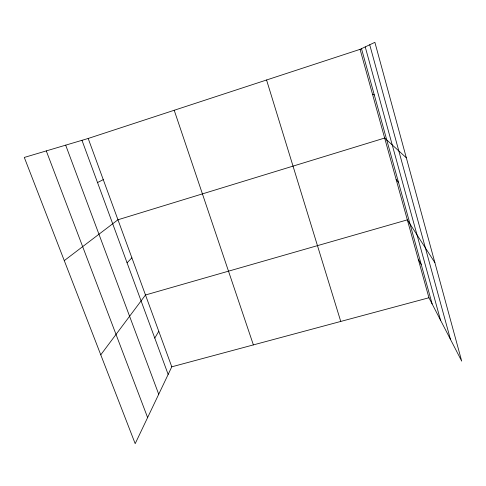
<?xml version="1.0" encoding="UTF-8"?>
<svg xmlns="http://www.w3.org/2000/svg" width="486" height="486" viewBox="0 0 486 486"><rect width="100%" height="100%" fill="white"/><g stroke="black" fill="none" stroke-linecap="round" stroke-linejoin="round"><path stroke-width="0.73" d="M88.191 138.467L171.783 366.815L135.187 443.663L24.3 157.434L88.191 138.467L360.071 49.341L374.882 42.337L461.7 361.104L428.938 297.76L360.071 49.341M154.779 338.086L158.782 331.312M100.772 354.823L145.49 294.99L407.341 219.86L434.891 262.659M127.065 262.792L131.882 257.823M64.273 260.624L117.952 219.775L384.663 138.042L406.326 157.786M97.528 182.572L103.257 179.626M171.783 366.815L428.938 297.76M372.525 94.272L374.293 94.922M396.145 179.462L398.532 182.517M418.27 259.281L421.216 264.475M46.285 150.909L147.616 417.553M65.677 145.15L158.722 394.237M81.976 140.314L168.156 374.427M174.207 110.267L253.382 344.902M266.565 79.99L340.753 321.44M365.229 46.899L440.51 320.134M361.487 48.667L432.139 303.944M369.725 44.773L450.455 339.362"/></g></svg>
